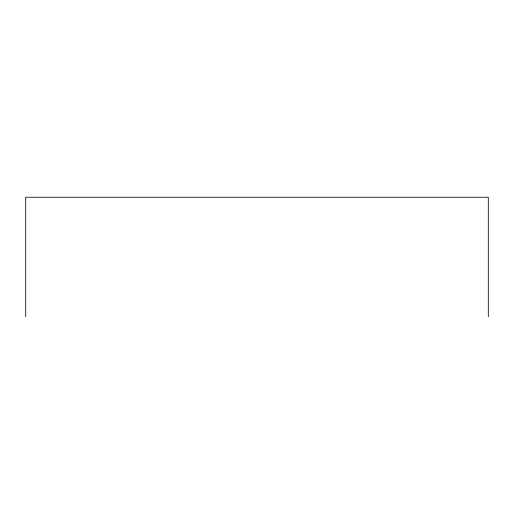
<?xml version="1.0" encoding="UTF-8"?>
<svg xmlns="http://www.w3.org/2000/svg" width="514" height="514" viewBox="0 0 514 514"><rect width="100%" height="100%" fill="white"/><g stroke="black" fill="none" stroke-linecap="round" stroke-linejoin="round"><path stroke-width="0.77" d="M488.3 316.759L488.3 197.241L25.7 197.241L25.7 316.759"/></g></svg>
